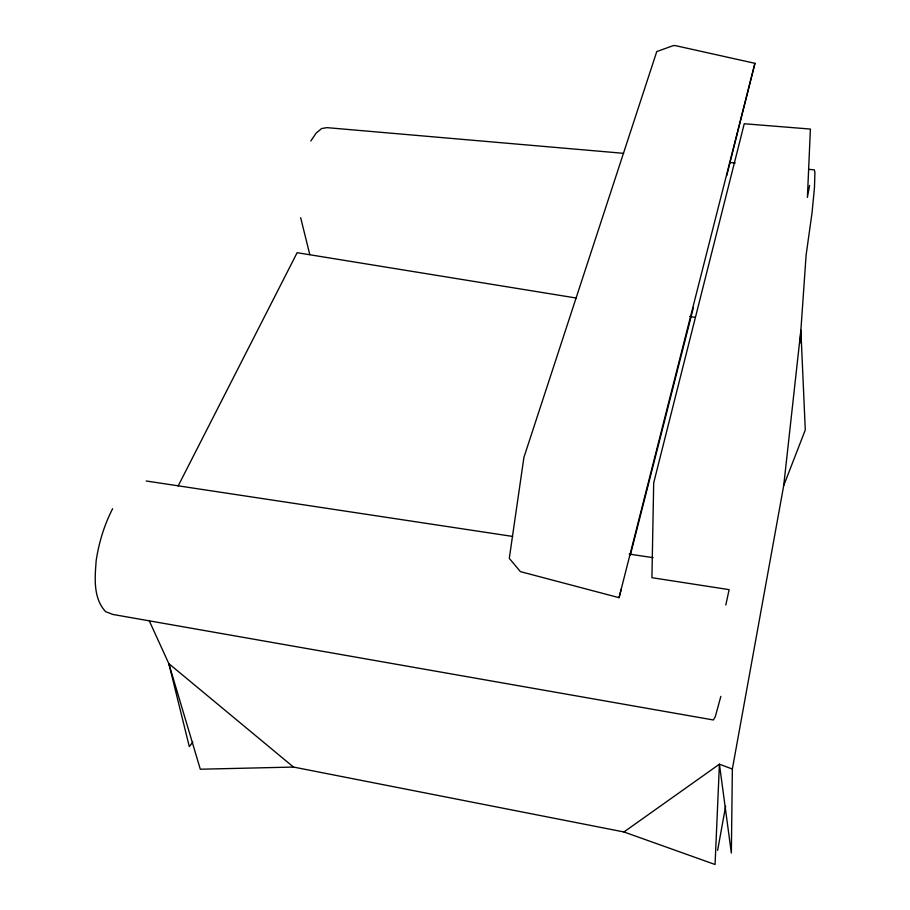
<?xml version="1.0" encoding="UTF-8"?>
<svg xmlns="http://www.w3.org/2000/svg" width="910" height="910" viewBox="0 0 910 910"><rect width="100%" height="100%" fill="white"/><g stroke="black" fill="none" stroke-linecap="round" stroke-linejoin="round"><path stroke-width="1.36" d="M808.66 169.351L814.313 169.84L814.916 172.354L814.461 187.767L812.016 212.997L806.101 255.118L800.88 330.193L783.726 485.53L732.357 769.03L731.356 853.057L719.423 764.184L623.941 831.967L293.498 767.062L200.302 769.223L168.828 663.64L149.092 620.427M800.14 342.933L800.88 330.193L805.282 429.964L783.726 485.53M621.246 589.157L619.039 597.677L520.418 571.639L509.293 558.376L523.91 457.423L656.77 51.551L673.639 45.5L675.857 45.727L754.936 63.325L726.76 175.516M717.626 850.361L725.611 806.249M809.593 185.435L807.397 197.424L810.401 129.061L744.255 123.749L653.698 482.846L651.924 577.702L729.126 589.635L725.816 605.025M720.845 696.378L715.306 716.67L713.349 719.969L112.806 614.432L105.617 611.634C92.956 598.041 94.856 577.679 96.187 560.56C98.906 542.531 104.275 524.945 112.624 508.701M619.039 597.677L754.936 63.325M630.482 554.52L693.443 307.478M629.982 555.134L630.471 553.337M178.167 485.94L297.138 252.696L576.212 298.025M310.822 141.004L316.145 133.088L321.639 128.549L326.94 127.639L623.6 153.324M192.818 742.151L189.303 746.598L168.828 663.64L293.498 767.062M729.547 162.503L735.2 162.992M146.214 480.992L512.671 536.434M629.208 554.065L653.073 557.682M689.803 316.475L695.411 317.385M623.941 831.967L715.067 864.5L719.423 764.184L732.357 769.03M300.664 217.683L309.798 254.595"/></g></svg>
